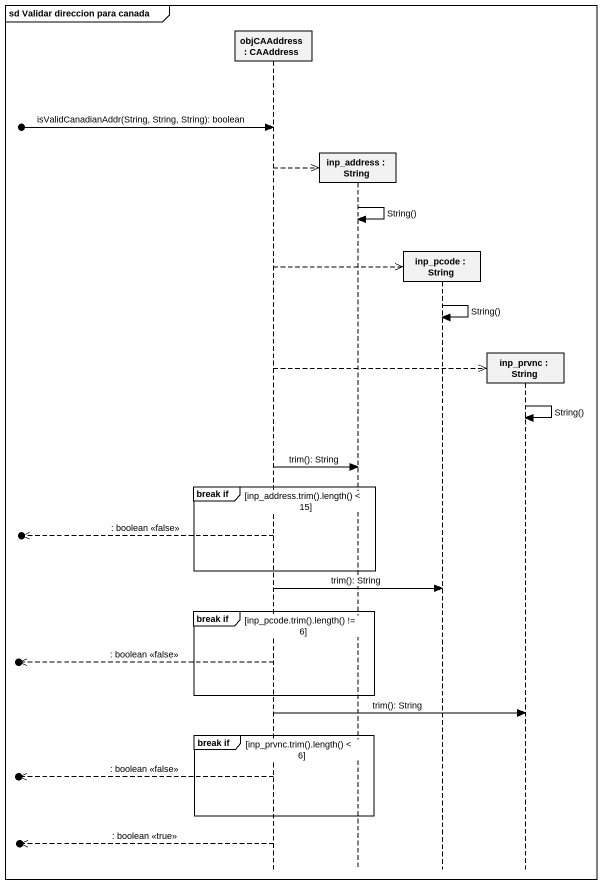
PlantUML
@startuml
mainframe sd Validar direccion para canada
hide footbox
participant "objCAAddress : CAAddress" as objCAAddress
participant "inp_address : String" as inp_address
participant "inp_pcode : String" as inp_pcode
participant "inp_prvnc : String" as inp_prvnc

[o-> objCAAddress : isValidCanadianAddr(String, String, String): boolean
objCAAddress -->> inp_address **
inp_address -> inp_address : String()
objCAAddress -->> inp_pcode **
inp_pcode -> inp_pcode : String()
objCAAddress -->> inp_prvnc **
inp_prvnc -> inp_prvnc : String()
objCAAddress -> inp_address : trim(): String
group break if [inp_address.trim().length() < 15]
  [o<<-- objCAAddress : : boolean <<false>>
end
objCAAddress -> inp_pcode : trim(): String
group break if [inp_pcode.trim().length() != 6]
  [o<<-- objCAAddress : : boolean <<false>>
end
objCAAddress -> inp_prvnc : trim(): String
group break if [inp_prvnc.trim().length() < 6]
  [o<<-- objCAAddress : : boolean <<false>>
end
[o<<-- objCAAddress : : boolean <<true>>
@enduml
